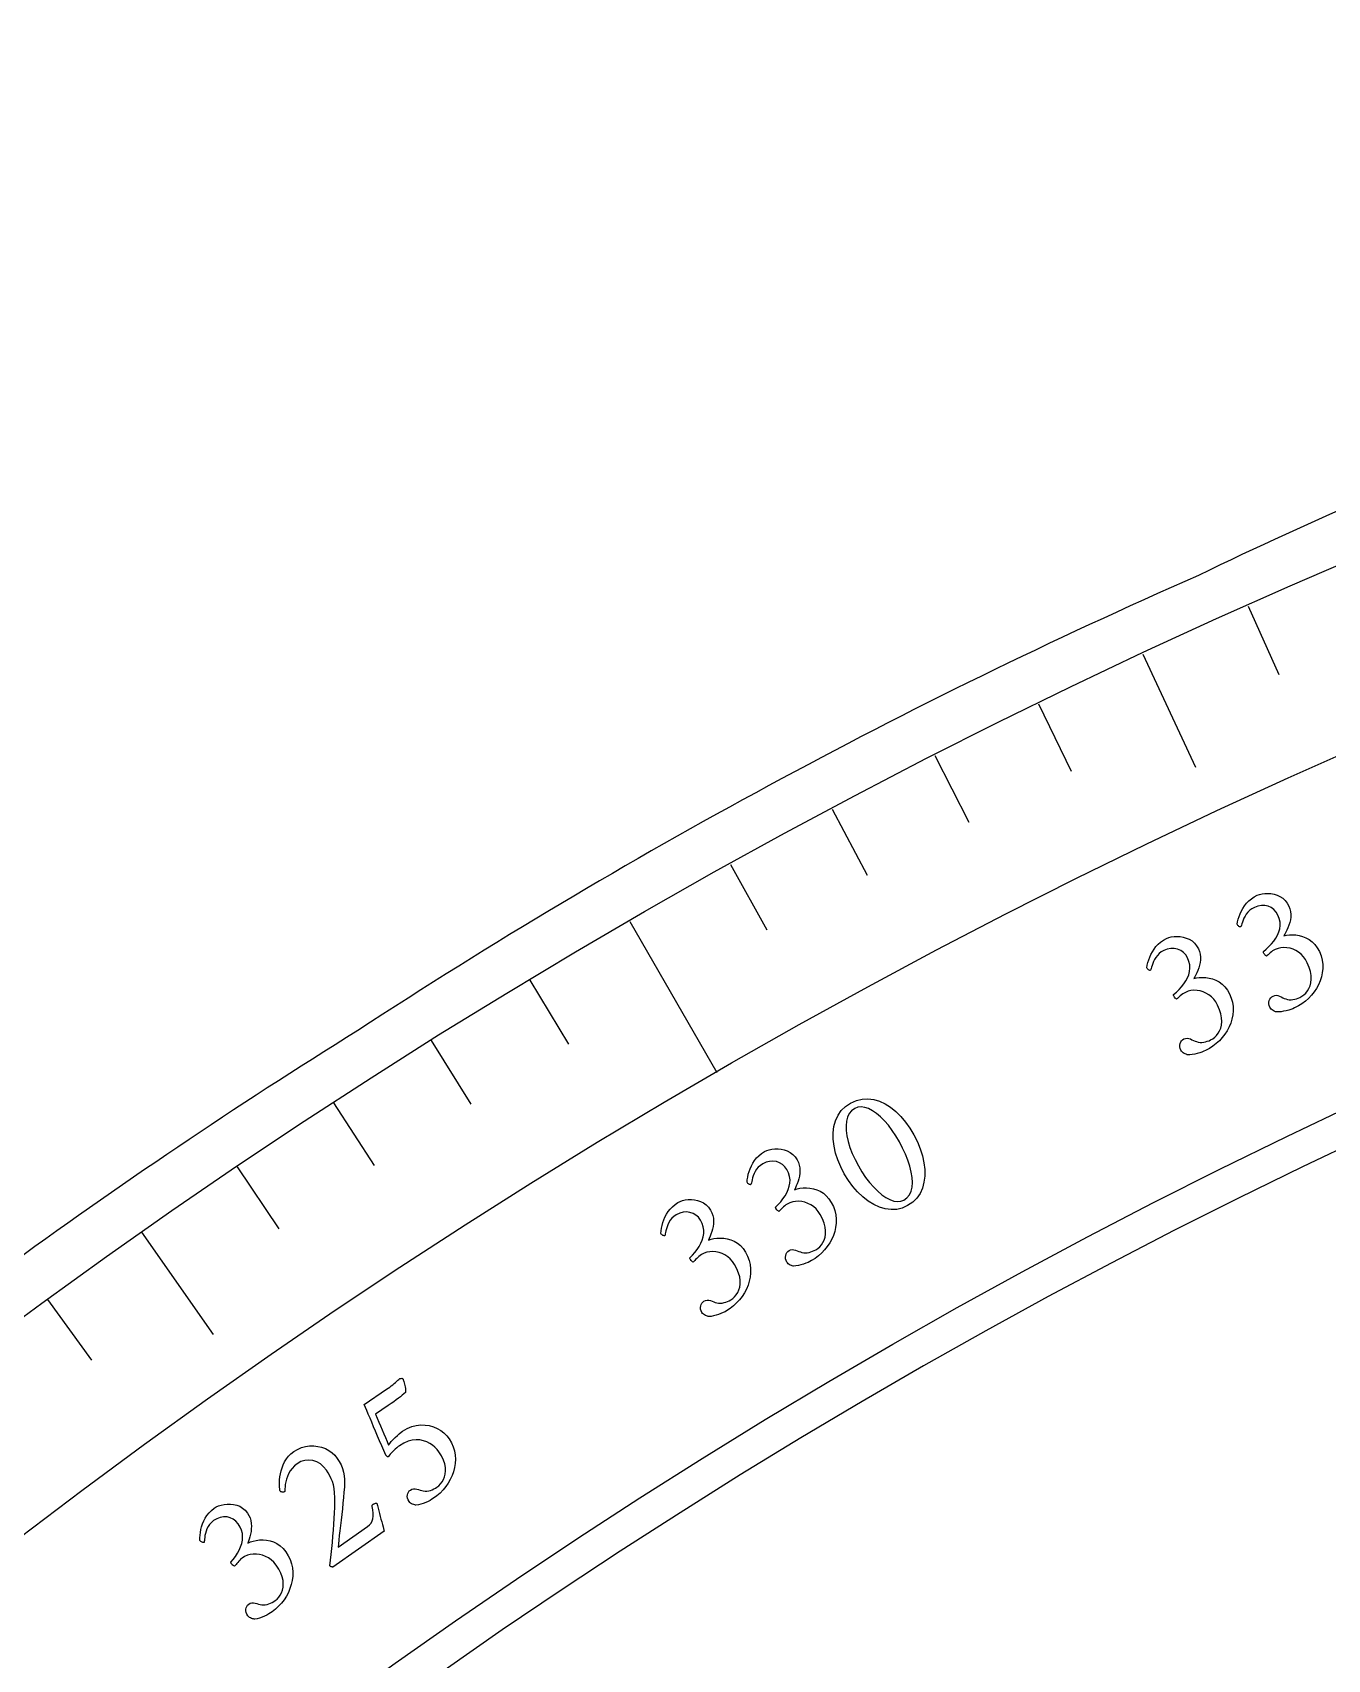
# Model space of a CAD drawing. Header units: millimetres. Extents: x -78 to 78, y -78 to 97.
# Drawn here: x -45.79 to -30.64, y 58.57 to 77.6 of the extents above; entities that cross this region are included whole.
import ezdxf

# ---------------------------------------------------------------- set-up
doc = ezdxf.new("R2010")
doc.units = ezdxf.units.MM
for name, color, linetype in [('CUT_INNER', 6, 'Continuous'), ('CUT_OUTER', 1, 'Continuous'), ('ENGRAVE', 7, 'Continuous'), ('ENGRAVE_FINE', 8, 'Continuous'), ('TEXT', 5, 'Continuous')]:
    doc.layers.add(name, color=color, linetype=linetype)

msp = doc.modelspace()

# ---------------------------------------------------------------- linework, layer by layer
at = {"layer": 'CUT_INNER'}
msp.add_arc((0.0001, -0.0002), 71.3699, 92.272579, 352.617363, dxfattribs=at)
at = {"layer": 'CUT_OUTER'}
for centre, radius, start, end in [((-9.0358, 23.5986), 52.9613, 106.14073, 115.87048), ((-4.9466, 9.2427), 67.7121, 113.682887, 123.157889), ((-5.6789, 7.5871), 68.7144, 121.891587, 130.255719)]:
    msp.add_arc(centre, radius, start, end, dxfattribs=at)
at = {"layer": 'ENGRAVE'}
for points in [[(-32.7961, 70.3315), (-32.1797, 69.0095)], [(-38.8011, 67.2055), (-37.7801, 65.437)], [(-44.5108, 63.568), (-43.6742, 62.3732)]]:
    msp.add_lwpolyline(points, dxfattribs=at)
for radius in [77.6022, 75.5602, 71.7678]:
    msp.add_circle((0, 0), radius, dxfattribs=at)
at = {"layer": 'ENGRAVE_FINE'}
for points in [[(-31.5637, 70.8931), (-31.2077, 70.0936)], [(-34.0186, 69.7484), (-33.6349, 68.9618)], [(-35.2307, 69.1441), (-34.8333, 68.3643)], [(-36.432, 68.5187), (-36.0212, 67.746)], [(-37.6223, 67.8724), (-37.198, 67.107)], [(-39.9681, 66.5181), (-39.5173, 65.7679)], [(-41.1229, 65.8104), (-40.6591, 65.0682)], [(-42.2652, 65.0827), (-41.7885, 64.3487)], [(-43.3946, 64.3351), (-42.9052, 63.6096)], [(-45.6134, 62.7815), (-45.099, 62.0735)]]:
    msp.add_lwpolyline(points, dxfattribs=at)
at = {"layer": 'TEXT'}
for points in [[(-31.4586, 67.5103), (-31.4321, 67.5205), (-31.4027, 67.5277), (-31.3704, 67.5318), (-31.3351, 67.5329), (-31.2987, 67.5303), (-31.2629, 67.5234), (-31.2276, 67.5122), (-31.193, 67.4966), (-31.1607, 67.476), (-31.1323, 67.4501), (-31.1081, 67.4186), (-31.0878, 67.3817), (-31.0758, 67.3508), (-31.0683, 67.3192), (-31.0653, 67.2872), (-31.0666, 67.2546), (-31.0713, 67.2222), (-31.0783, 67.1909), (-31.0876, 67.1606), (-31.0992, 67.1313), (-31.1118, 67.1039), (-31.1241, 67.0789), (-31.1363, 67.0564), (-31.1483, 67.0364), (-31.1172, 67.0438), (-31.0835, 67.0478), (-31.047, 67.0487), (-31.0078, 67.0462), (-30.9676, 67.0398), (-30.9282, 67.0286), (-30.8894, 67.0128), (-30.8514, 66.9922), (-30.8158, 66.9663), (-30.784, 66.9341), (-30.7563, 66.8958), (-30.7324, 66.8513), (-30.7129, 66.8017), (-30.6997, 66.752), (-30.6929, 66.7022), (-30.6925, 66.6523), (-30.6977, 66.6031), (-30.7077, 66.5553), (-30.7224, 66.5088), (-30.742, 66.4637), (-30.7658, 66.4205), (-30.7931, 66.3796), (-30.8241, 66.3411), (-30.8587, 66.305), (-30.8961, 66.2717), (-30.9358, 66.2419), (-30.9777, 66.2156), (-31.0217, 66.1927), (-31.0419, 66.1841), (-31.065, 66.1757), (-31.0911, 66.1676), (-31.1201, 66.1598), (-31.1503, 66.1532), (-31.18, 66.1488), (-31.209, 66.1466), (-31.2375, 66.1467), (-31.2438, 66.1485), (-31.2519, 66.1519), (-31.2621, 66.1568), (-31.2741, 66.1631), (-31.2861, 66.1709), (-31.2963, 66.1798), (-31.3047, 66.1898), (-31.3112, 66.2011), (-31.319, 66.2215), (-31.3228, 66.2415), (-31.3226, 66.2609), (-31.3184, 66.2798), (-31.3109, 66.297), (-31.3011, 66.3114), (-31.289, 66.323), (-31.2744, 66.3319), (-31.2549, 66.3387), (-31.2356, 66.3408), (-31.2167, 66.338), (-31.198, 66.3305), (-31.1796, 66.321), (-31.1615, 66.3124), (-31.1437, 66.3047), (-31.1262, 66.2979), (-31.1058, 66.2919), (-31.085, 66.2886), (-31.0638, 66.2881), (-31.0423, 66.2903), (-31.0209, 66.2945), (-31.0004, 66.3), (-30.9805, 66.3068), (-30.9615, 66.3148), (-30.9366, 66.3286), (-30.9134, 66.346), (-30.8916, 66.367), (-30.8714, 66.3917), (-30.8541, 66.42), (-30.8411, 66.4521), (-30.8323, 66.4879), (-30.8278, 66.5274), (-30.8289, 66.5705), (-30.837, 66.6172), (-30.8521, 66.6673), (-30.8742, 66.721), (-30.8942, 66.7584), (-30.9176, 66.7914), (-30.9444, 66.8199), (-30.9745, 66.8441), (-31.007, 66.8638), (-31.0406, 66.8793), (-31.0754, 66.8904), (-31.1113, 66.8972), (-31.1473, 66.8994), (-31.1821, 66.8968), (-31.2157, 66.8892), (-31.248, 66.8768), (-31.2637, 66.8688), (-31.2788, 66.8594), (-31.2936, 66.8487), (-31.3079, 66.8368), (-31.3212, 66.825), (-31.3329, 66.8148), (-31.3432, 66.8062), (-31.3519, 66.7992), (-31.361, 66.8051), (-31.369, 66.8123), (-31.3758, 66.821), (-31.3814, 66.8312), (-31.3842, 66.8377), (-31.386, 66.8435), (-31.3869, 66.8485), (-31.3868, 66.8528), (-31.3532, 66.8807), (-31.3218, 66.9104), (-31.2923, 66.9418), (-31.2648, 66.9749), (-31.2406, 67.0095), (-31.2209, 67.045), (-31.2058, 67.0816), (-31.1952, 67.1192), (-31.1904, 67.1578), (-31.1924, 67.1972), (-31.2013, 67.2375), (-31.2171, 67.2786), (-31.2377, 67.314), (-31.2634, 67.3431), (-31.2945, 67.3658), (-31.3308, 67.3822), (-31.3701, 67.3912), (-31.4102, 67.3921), (-31.4511, 67.3848), (-31.4927, 67.3693), (-31.5219, 67.3534), (-31.5473, 67.335), (-31.5691, 67.3139), (-31.5872, 67.2901), (-31.6022, 67.2654), (-31.6147, 67.2416), (-31.6247, 67.2187), (-31.6322, 67.1966), (-31.638, 67.1769), (-31.6431, 67.161), (-31.6474, 67.149), (-31.6509, 67.1408), (-31.6553, 67.1398), (-31.6605, 67.1405), (-31.6665, 67.1429), (-31.6734, 67.1471), (-31.6801, 67.1523), (-31.6859, 67.1581), (-31.6906, 67.1643), (-31.6944, 67.1709), (-31.689, 67.201), (-31.6813, 67.2317), (-31.6713, 67.263), (-31.6589, 67.2949), (-31.6441, 67.3268), (-31.6266, 67.3577), (-31.6063, 67.3879), (-31.5834, 67.4172), (-31.5574, 67.4446), (-31.5279, 67.4693), (-31.495, 67.4912), (-31.4586, 67.5103)], [(-32.5204, 67.0054), (-32.4941, 67.0159), (-32.4647, 67.0235), (-32.4325, 67.0282), (-32.3972, 67.0299), (-32.3608, 67.0279), (-32.3248, 67.0215), (-32.2894, 67.0108), (-32.2545, 66.9958), (-32.2219, 66.9758), (-32.1932, 66.9502), (-32.1684, 66.9192), (-32.1475, 66.8826), (-32.1351, 66.8518), (-32.1271, 66.8204), (-32.1235, 66.7884), (-32.1244, 66.7558), (-32.1286, 66.7233), (-32.1351, 66.6919), (-32.1439, 66.6615), (-32.155, 66.6321), (-32.1671, 66.6044), (-32.1791, 66.5792), (-32.1909, 66.5565), (-32.2026, 66.5364), (-32.1716, 66.5442), (-32.1379, 66.5488), (-32.1015, 66.5502), (-32.0623, 66.5484), (-32.022, 66.5426), (-31.9824, 66.5321), (-31.9434, 66.5168), (-31.9051, 66.4969), (-31.869, 66.4715), (-31.8368, 66.4398), (-31.8084, 66.402), (-31.7839, 66.3578), (-31.7635, 66.3086), (-31.7496, 66.2591), (-31.742, 66.2094), (-31.7408, 66.1596), (-31.7452, 66.1103), (-31.7544, 66.0623), (-31.7685, 66.0156), (-31.7873, 65.9702), (-31.8104, 65.9266), (-31.8371, 65.8853), (-31.8675, 65.8463), (-31.9015, 65.8096), (-31.9384, 65.7758), (-31.9776, 65.7454), (-32.019, 65.7184), (-32.0627, 65.6948), (-32.0827, 65.6858), (-32.1057, 65.6771), (-32.1317, 65.6686), (-32.1606, 65.6603), (-32.1907, 65.6532), (-32.2203, 65.6483), (-32.2493, 65.6457), (-32.2777, 65.6453), (-32.284, 65.6471), (-32.2923, 65.6503), (-32.3025, 65.655), (-32.3146, 65.6612), (-32.3268, 65.6688), (-32.3371, 65.6775), (-32.3456, 65.6874), (-32.3523, 65.6986), (-32.3604, 65.7189), (-32.3645, 65.7388), (-32.3646, 65.7582), (-32.3607, 65.7771), (-32.3536, 65.7945), (-32.344, 65.8091), (-32.332, 65.8209), (-32.3176, 65.8299), (-32.2981, 65.8371), (-32.2789, 65.8395), (-32.2599, 65.837), (-32.2411, 65.8297), (-32.2226, 65.8205), (-32.2044, 65.8122), (-32.1865, 65.8048), (-32.1689, 65.7983), (-32.1484, 65.7926), (-32.1275, 65.7897), (-32.1063, 65.7895), (-32.0848, 65.792), (-32.0635, 65.7965), (-32.0431, 65.8024), (-32.0233, 65.8095), (-32.0044, 65.8178), (-31.9798, 65.832), (-31.9568, 65.8497), (-31.9354, 65.8711), (-31.9156, 65.8961), (-31.8988, 65.9247), (-31.8862, 65.957), (-31.878, 65.9929), (-31.8741, 66.0325), (-31.8759, 66.0756), (-31.8847, 66.1221), (-31.9006, 66.172), (-31.9236, 66.2254), (-31.9442, 66.2624), (-31.9681, 66.295), (-31.9953, 66.3232), (-32.0258, 66.3468), (-32.0586, 66.366), (-32.0924, 66.381), (-32.1274, 66.3915), (-32.1635, 66.3978), (-32.1995, 66.3994), (-32.2342, 66.3962), (-32.2676, 66.3881), (-32.2998, 66.3752), (-32.3153, 66.3669), (-32.3303, 66.3573), (-32.3449, 66.3464), (-32.359, 66.3342), (-32.3721, 66.3222), (-32.3837, 66.3119), (-32.3938, 66.3031), (-32.4025, 66.296), (-32.4116, 66.3017), (-32.4197, 66.3088), (-32.4267, 66.3174), (-32.4325, 66.3275), (-32.4354, 66.334), (-32.4372, 66.3397), (-32.4382, 66.3447), (-32.4381, 66.349), (-32.4051, 66.3775), (-32.374, 66.4076), (-32.3451, 66.4395), (-32.3181, 66.473), (-32.2945, 66.508), (-32.2754, 66.5438), (-32.2608, 66.5807), (-32.2508, 66.6184), (-32.2466, 66.6571), (-32.2492, 66.6965), (-32.2588, 66.7366), (-32.2752, 66.7775), (-32.2963, 66.8126), (-32.3226, 66.8412), (-32.354, 66.8634), (-32.3905, 66.8792), (-32.43, 66.8877), (-32.4701, 66.8879), (-32.5109, 66.8799), (-32.5522, 66.8637), (-32.5811, 66.8475), (-32.6063, 66.8286), (-32.6277, 66.8071), (-32.6454, 66.7831), (-32.66, 66.7582), (-32.6722, 66.7342), (-32.6818, 66.7111), (-32.6889, 66.6889), (-32.6945, 66.6691), (-32.6993, 66.6532), (-32.7034, 66.641), (-32.7068, 66.6328), (-32.7112, 66.6317), (-32.7164, 66.6323), (-32.7225, 66.6347), (-32.7294, 66.6387), (-32.7362, 66.6439), (-32.742, 66.6495), (-32.7469, 66.6556), (-32.7507, 66.6623), (-32.7458, 66.6924), (-32.7386, 66.7232), (-32.7291, 66.7547), (-32.7173, 66.7868), (-32.7029, 66.8189), (-32.6859, 66.8501), (-32.6661, 66.8806), (-32.6436, 66.9102), (-32.6181, 66.9381), (-32.589, 66.9632), (-32.5564, 66.9857), (-32.5204, 67.0054)], [(-36.2162, 65.0796), (-36.1493, 65.1101), (-36.0819, 65.1274), (-36.014, 65.1314), (-35.9457, 65.1223), (-35.878, 65.1016), (-35.8123, 65.071), (-35.7483, 65.0304), (-35.6862, 64.98), (-35.6272, 64.9214), (-35.5723, 64.8562), (-35.5215, 64.7846), (-35.4749, 64.7066), (-35.4342, 64.6252), (-35.4012, 64.5439), (-35.376, 64.4624), (-35.3585, 64.381), (-35.3493, 64.3014), (-35.3492, 64.2256), (-35.3579, 64.1535), (-35.3757, 64.0851), (-35.4032, 64.0225), (-35.4412, 63.9676), (-35.4898, 63.9203), (-35.549, 63.8806), (-35.6123, 63.8521), (-35.6771, 63.8363), (-35.7434, 63.8332), (-35.8113, 63.8428), (-35.8792, 63.8634), (-35.9455, 63.8937), (-36.0104, 63.9336), (-36.0736, 63.983), (-36.134, 64.0406), (-36.1902, 64.1048), (-36.2422, 64.1756), (-36.2899, 64.253), (-36.3316, 64.3338), (-36.3656, 64.4148), (-36.3917, 64.4959), (-36.4099, 64.5773), (-36.4196, 64.6569), (-36.4199, 64.7329), (-36.4107, 64.8052), (-36.3922, 64.8738), (-36.3637, 64.9368), (-36.3249, 64.9921), (-36.2757, 65.0397), (-36.2162, 65.0796)], [(-36.1684, 65.0164), (-36.204, 64.9906), (-36.2319, 64.9575), (-36.2521, 64.917), (-36.2644, 64.8691), (-36.2695, 64.8154), (-36.2679, 64.7575), (-36.2596, 64.6953), (-36.2447, 64.6289), (-36.2236, 64.5598), (-36.1967, 64.4895), (-36.1641, 64.418), (-36.1259, 64.3454), (-36.0842, 64.2757), (-36.0404, 64.211), (-35.9945, 64.1515), (-35.9464, 64.0971), (-35.8977, 64.049), (-35.8496, 64.0085), (-35.8023, 63.9756), (-35.7556, 63.9502), (-35.7108, 63.9337), (-35.6691, 63.9273), (-35.6304, 63.9311), (-35.5947, 63.945), (-35.5574, 63.9719), (-35.5287, 64.0061), (-35.5087, 64.0476), (-35.4974, 64.0964), (-35.4938, 64.151), (-35.4971, 64.21), (-35.5073, 64.2732), (-35.5243, 64.3408), (-35.5471, 64.4108), (-35.5749, 64.4816), (-35.6076, 64.5531), (-35.6451, 64.6254), (-35.6865, 64.696), (-35.7296, 64.7609), (-35.7744, 64.8201), (-35.8209, 64.8735), (-35.8681, 64.9202), (-35.9148, 64.9593), (-35.9612, 64.9908), (-36.0072, 65.0147), (-36.0517, 65.0299), (-36.0933, 65.0353), (-36.1322, 65.0307), (-36.1684, 65.0164)], [(-37.2229, 64.5116), (-37.1973, 64.5241), (-37.1686, 64.5338), (-37.1368, 64.5407), (-37.1018, 64.5449), (-37.0652, 64.5455), (-37.0289, 64.5417), (-36.9929, 64.5336), (-36.957, 64.5211), (-36.923, 64.5034), (-36.8925, 64.48), (-36.8656, 64.4508), (-36.8422, 64.4159), (-36.8276, 64.386), (-36.8174, 64.3553), (-36.8115, 64.3236), (-36.81, 64.291), (-36.8119, 64.2583), (-36.8161, 64.2265), (-36.8227, 64.1955), (-36.8317, 64.1654), (-36.8419, 64.1369), (-36.852, 64.111), (-36.8622, 64.0875), (-36.8723, 64.0666), (-36.8421, 64.0766), (-36.8088, 64.0836), (-36.7725, 64.0876), (-36.7333, 64.0886), (-36.6927, 64.0857), (-36.6524, 64.078), (-36.6124, 64.0656), (-36.5728, 64.0484), (-36.535, 64.0257), (-36.5006, 63.9964), (-36.4696, 63.9606), (-36.442, 63.9184), (-36.4181, 63.8707), (-36.4007, 63.8223), (-36.3896, 63.7733), (-36.3848, 63.7237), (-36.3857, 63.6742), (-36.3915, 63.6257), (-36.4022, 63.5781), (-36.4177, 63.5315), (-36.4376, 63.4863), (-36.4613, 63.4432), (-36.4888, 63.4022), (-36.5201, 63.3632), (-36.5545, 63.3268), (-36.5914, 63.2936), (-36.6309, 63.2638), (-36.6728, 63.2371), (-36.6921, 63.2268), (-36.7144, 63.2164), (-36.7396, 63.2061), (-36.7679, 63.1957), (-36.7974, 63.1865), (-36.8266, 63.1795), (-36.8553, 63.1748), (-36.8837, 63.1724), (-36.8901, 63.1737), (-36.8985, 63.1764), (-36.909, 63.1804), (-36.9216, 63.1857), (-36.9343, 63.1923), (-36.9452, 63.2003), (-36.9544, 63.2096), (-36.9619, 63.2202), (-36.9714, 63.2399), (-36.9769, 63.2594), (-36.9784, 63.2788), (-36.9759, 63.298), (-36.97, 63.3158), (-36.9614, 63.331), (-36.9503, 63.3436), (-36.9366, 63.3537), (-36.9177, 63.3623), (-36.8987, 63.366), (-36.8796, 63.3649), (-36.8604, 63.359), (-36.8412, 63.3511), (-36.8225, 63.3441), (-36.8041, 63.338), (-36.786, 63.3328), (-36.7651, 63.3286), (-36.7441, 63.3272), (-36.723, 63.3285), (-36.7017, 63.3325), (-36.6808, 63.3386), (-36.6608, 63.3458), (-36.6416, 63.3543), (-36.6234, 63.364), (-36.5998, 63.3799), (-36.5782, 63.3992), (-36.5584, 63.4221), (-36.5404, 63.4484), (-36.5256, 63.4781), (-36.5154, 63.5112), (-36.5098, 63.5476), (-36.5087, 63.5874), (-36.5136, 63.6303), (-36.5257, 63.6761), (-36.5451, 63.7247), (-36.5719, 63.7763), (-36.5951, 63.8118), (-36.6212, 63.8426), (-36.6504, 63.8687), (-36.6825, 63.8901), (-36.7165, 63.907), (-36.7514, 63.9194), (-36.787, 63.9275), (-36.8234, 63.9311), (-36.8595, 63.9302), (-36.8939, 63.9245), (-36.9266, 63.9141), (-36.9578, 63.8989), (-36.9727, 63.8895), (-36.987, 63.8788), (-37.0008, 63.8669), (-37.0139, 63.8538), (-37.0261, 63.8409), (-37.037, 63.8297), (-37.0465, 63.8203), (-37.0546, 63.8126), (-37.0641, 63.8176), (-37.0727, 63.8241), (-37.0802, 63.8322), (-37.0868, 63.8418), (-37.0901, 63.8481), (-37.0924, 63.8537), (-37.0937, 63.8586), (-37.0939, 63.8629), (-37.063, 63.8936), (-37.0342, 63.9259), (-37.0076, 63.9597), (-36.9831, 63.9952), (-36.962, 64.0317), (-36.9455, 64.0688), (-36.9336, 64.1066), (-36.9263, 64.145), (-36.9249, 64.1838), (-36.9303, 64.2229), (-36.9427, 64.2623), (-36.9621, 64.3019), (-36.9856, 64.3353), (-37.0138, 64.3621), (-37.0467, 64.382), (-37.0843, 64.3951), (-37.1243, 64.4007), (-37.1643, 64.3981), (-37.2044, 64.3872), (-37.2445, 64.3681), (-37.2721, 64.3498), (-37.2959, 64.3292), (-37.3158, 64.3063), (-37.3317, 64.281), (-37.3445, 64.2551), (-37.3549, 64.2303), (-37.3628, 64.2066), (-37.3684, 64.184), (-37.3725, 64.1638), (-37.3762, 64.1476), (-37.3794, 64.1352), (-37.3822, 64.1267), (-37.3865, 64.1253), (-37.3917, 64.1256), (-37.3979, 64.1275), (-37.4051, 64.131), (-37.4123, 64.1357), (-37.4185, 64.1409), (-37.4238, 64.1467), (-37.4281, 64.153), (-37.4253, 64.1834), (-37.4203, 64.2146), (-37.4131, 64.2467), (-37.4036, 64.2796), (-37.3916, 64.3126), (-37.3768, 64.345), (-37.3593, 64.3768), (-37.339, 64.4079), (-37.3155, 64.4376), (-37.2883, 64.4647), (-37.2574, 64.4894), (-37.2229, 64.5116)], [(-38.2365, 63.916), (-38.2112, 63.9289), (-38.1827, 63.939), (-38.1509, 63.9465), (-38.116, 63.9512), (-38.0795, 63.9524), (-38.0431, 63.9492), (-38.0069, 63.9416), (-37.9709, 63.9296), (-37.9366, 63.9126), (-37.9058, 63.8896), (-37.8784, 63.8609), (-37.8544, 63.8263), (-37.8393, 63.7967), (-37.8286, 63.7661), (-37.8223, 63.7345), (-37.8203, 63.7019), (-37.8216, 63.6692), (-37.8254, 63.6374), (-37.8315, 63.6063), (-37.84, 63.576), (-37.8497, 63.5474), (-37.8594, 63.5213), (-37.8692, 63.4977), (-37.8791, 63.4765), (-37.8489, 63.4871), (-37.8158, 63.4946), (-37.7796, 63.4992), (-37.7403, 63.5007), (-37.6997, 63.4985), (-37.6593, 63.4915), (-37.6192, 63.4797), (-37.5793, 63.4632), (-37.5411, 63.441), (-37.5062, 63.4123), (-37.4747, 63.377), (-37.4464, 63.3352), (-37.4218, 63.2879), (-37.4036, 63.2398), (-37.3917, 63.191), (-37.3862, 63.1414), (-37.3863, 63.0919), (-37.3913, 63.0433), (-37.4012, 62.9956), (-37.416, 62.9487), (-37.4352, 62.9033), (-37.4582, 62.8598), (-37.4851, 62.8183), (-37.5157, 62.7788), (-37.5496, 62.7419), (-37.586, 62.7082), (-37.6249, 62.6776), (-37.6664, 62.6503), (-37.6856, 62.6397), (-37.7077, 62.629), (-37.7328, 62.6183), (-37.7609, 62.6075), (-37.7903, 62.5978), (-37.8193, 62.5903), (-37.848, 62.5852), (-37.8763, 62.5823), (-37.8827, 62.5835), (-37.8912, 62.5861), (-37.9018, 62.5899), (-37.9144, 62.595), (-37.9272, 62.6014), (-37.9382, 62.6092), (-37.9476, 62.6184), (-37.9552, 62.6289), (-37.9651, 62.6484), (-37.9709, 62.6678), (-37.9727, 62.6872), (-37.9704, 62.7064), (-37.9648, 62.7243), (-37.9565, 62.7397), (-37.9456, 62.7525), (-37.932, 62.7628), (-37.9133, 62.7716), (-37.8944, 62.7756), (-37.8752, 62.7748), (-37.8559, 62.7692), (-37.8366, 62.7617), (-37.8178, 62.755), (-37.7993, 62.7491), (-37.7812, 62.7442), (-37.7602, 62.7404), (-37.7392, 62.7393), (-37.7181, 62.7409), (-37.6969, 62.7453), (-37.6761, 62.7517), (-37.6562, 62.7592), (-37.6371, 62.768), (-37.619, 62.778), (-37.5957, 62.7943), (-37.5744, 62.8139), (-37.5549, 62.8371), (-37.5374, 62.8637), (-37.5231, 62.8937), (-37.5134, 62.9269), (-37.5083, 62.9634), (-37.5079, 63.0032), (-37.5134, 63.046), (-37.5263, 63.0916), (-37.5465, 63.1399), (-37.574, 63.191), (-37.5978, 63.2262), (-37.6244, 63.2566), (-37.654, 63.2822), (-37.6865, 63.3031), (-37.7207, 63.3194), (-37.7558, 63.3313), (-37.7915, 63.3388), (-37.828, 63.3419), (-37.864, 63.3404), (-37.8983, 63.3341), (-37.9309, 63.3232), (-37.9619, 63.3075), (-37.9766, 63.2979), (-37.9907, 63.287), (-38.0043, 63.2749), (-38.0173, 63.2616), (-38.0293, 63.2484), (-38.0399, 63.2371), (-38.0493, 63.2275), (-38.0573, 63.2197), (-38.0669, 63.2245), (-38.0755, 63.231), (-38.0832, 63.2389), (-38.0899, 63.2484), (-38.0933, 63.2546), (-38.0957, 63.2602), (-38.0971, 63.2651), (-38.0974, 63.2694), (-38.0669, 63.3006), (-38.0387, 63.3333), (-38.0126, 63.3676), (-37.9886, 63.4034), (-37.9681, 63.4402), (-37.9522, 63.4776), (-37.9409, 63.5156), (-37.9343, 63.5541), (-37.9334, 63.593), (-37.9395, 63.632), (-37.9525, 63.6711), (-37.9725, 63.7104), (-37.9965, 63.7435), (-38.0252, 63.7698), (-38.0584, 63.7892), (-38.0962, 63.8017), (-38.1363, 63.8067), (-38.1762, 63.8034), (-38.2161, 63.7919), (-38.2559, 63.7722), (-38.2833, 63.7535), (-38.3067, 63.7325), (-38.3262, 63.7092), (-38.3417, 63.6837), (-38.3541, 63.6576), (-38.3641, 63.6327), (-38.3717, 63.6088), (-38.3769, 63.5861), (-38.3807, 63.5659), (-38.3841, 63.5496), (-38.3871, 63.5372), (-38.3898, 63.5286), (-38.394, 63.5272), (-38.3993, 63.5273), (-38.4055, 63.5292), (-38.4128, 63.5326), (-38.42, 63.5371), (-38.4263, 63.5422), (-38.4317, 63.5479), (-38.4361, 63.5542), (-38.4338, 63.5846), (-38.4293, 63.6159), (-38.4226, 63.6481), (-38.4136, 63.6812), (-38.4021, 63.7143), (-38.3879, 63.747), (-38.3708, 63.779), (-38.351, 63.8105), (-38.328, 63.8405), (-38.3012, 63.8681), (-38.2707, 63.8933), (-38.2365, 63.916)], [(-41.457, 61.242), (-41.4042, 61.2733), (-41.3515, 61.2961), (-41.2988, 61.3102), (-41.2461, 61.3158), (-41.1945, 61.3141), (-41.1451, 61.3065), (-41.0979, 61.2929), (-41.0528, 61.2735), (-41.0111, 61.2491), (-40.9741, 61.2208), (-40.9417, 61.1886), (-40.9139, 61.1525), (-40.8868, 61.1066), (-40.8659, 61.0596), (-40.8513, 61.0115), (-40.8431, 60.9624), (-40.8404, 60.9129), (-40.8427, 60.8641), (-40.8499, 60.8159), (-40.8621, 60.7683), (-40.8787, 60.7219), (-40.8993, 60.6772), (-40.9238, 60.6343), (-40.9522, 60.5931), (-40.984, 60.5543), (-41.0184, 60.5187), (-41.0556, 60.486), (-41.0955, 60.4565), (-41.114, 60.4448), (-41.1355, 60.4329), (-41.16, 60.4207), (-41.1874, 60.4084), (-41.2162, 60.3971), (-41.2448, 60.3881), (-41.2731, 60.3813), (-41.3012, 60.3769), (-41.3077, 60.3777), (-41.3164, 60.3798), (-41.3271, 60.383), (-41.34, 60.3874), (-41.3531, 60.3931), (-41.3646, 60.4003), (-41.3745, 60.4089), (-41.3827, 60.419), (-41.3936, 60.4379), (-41.4005, 60.457), (-41.4033, 60.4762), (-41.4021, 60.4955), (-41.3975, 60.5137), (-41.3901, 60.5295), (-41.38, 60.5429), (-41.367, 60.5539), (-41.3488, 60.5638), (-41.3301, 60.5689), (-41.3109, 60.5691), (-41.2913, 60.5646), (-41.2717, 60.5581), (-41.2525, 60.5525), (-41.2337, 60.5477), (-41.2153, 60.5438), (-41.1942, 60.5411), (-41.1731, 60.5412), (-41.1521, 60.544), (-41.1312, 60.5496), (-41.1108, 60.5571), (-41.0913, 60.5658), (-41.0728, 60.5756), (-41.0553, 60.5866), (-41.0329, 60.6041), (-41.0127, 60.6249), (-40.9946, 60.6491), (-40.9785, 60.6767), (-40.9659, 60.7074), (-40.9581, 60.7411), (-40.9551, 60.7778), (-40.9569, 60.8176), (-40.9648, 60.86), (-40.9802, 60.9048), (-41.003, 60.9519), (-41.0334, 61.0015), (-41.0542, 61.0286), (-41.0789, 61.054), (-41.1075, 61.0775), (-41.14, 61.0993), (-41.1758, 61.1176), (-41.2143, 61.1308), (-41.2554, 61.1389), (-41.2993, 61.1418), (-41.3453, 61.1378), (-41.3929, 61.1249), (-41.4422, 61.1031), (-41.4931, 61.0725), (-41.5084, 61.0613), (-41.5256, 61.0474), (-41.5446, 61.0307), (-41.5654, 61.0114), (-41.5853, 60.9917), (-41.6015, 60.9739), (-41.6141, 60.9581), (-41.6231, 60.9443), (-41.6261, 60.943), (-41.6297, 60.9428), (-41.6338, 60.9437), (-41.6386, 60.9457), (-41.6433, 60.9484), (-41.6476, 60.9517), (-41.6514, 60.9554), (-41.6548, 60.9597), (-41.6787, 61.016), (-41.7025, 61.0724), (-41.7264, 61.1287), (-41.7502, 61.1851), (-41.7736, 61.2405), (-41.7962, 61.294), (-41.818, 61.3456), (-41.8389, 61.3952), (-41.8586, 61.4416), (-41.8766, 61.4834), (-41.893, 61.5205), (-41.9076, 61.553), (-41.6443, 61.7315), (-41.626, 61.7441), (-41.6078, 61.7574), (-41.5896, 61.7713), (-41.5716, 61.7857), (-41.5544, 61.8), (-41.5388, 61.8133), (-41.525, 61.8256), (-41.5128, 61.837), (-41.5029, 61.8465), (-41.4958, 61.8533), (-41.4916, 61.8574), (-41.4902, 61.8588), (-41.484, 61.8591), (-41.4784, 61.8595), (-41.4732, 61.8598), (-41.4685, 61.8602), (-41.4643, 61.86), (-41.4607, 61.8589), (-41.4575, 61.8567), (-41.4548, 61.8536), (-41.4527, 61.8495), (-41.4499, 61.8428), (-41.4465, 61.8334), (-41.4424, 61.8212), (-41.4382, 61.8072), (-41.4342, 61.7922), (-41.4306, 61.7762), (-41.4273, 61.7591), (-41.4247, 61.7418), (-41.4234, 61.725), (-41.4231, 61.7087), (-41.4241, 61.693), (-41.4421, 61.6782), (-41.4619, 61.6623), (-41.4836, 61.6451), (-41.507, 61.6267), (-41.5327, 61.607), (-41.561, 61.5863), (-41.5918, 61.5645), (-41.6252, 61.5416), (-41.7748, 61.4402), (-41.7559, 61.3948), (-41.7366, 61.3491), (-41.7169, 61.3032), (-41.6969, 61.2571), (-41.6771, 61.2113), (-41.6581, 61.1664), (-41.6398, 61.1225), (-41.6224, 61.0795), (-41.6076, 61.0997), (-41.5895, 61.1213), (-41.5683, 61.1443), (-41.5438, 61.1686), (-41.5187, 61.1919), (-41.4959, 61.2119), (-41.4753, 61.2286), (-41.457, 61.242)], [(-41.7587, 60.4012), (-41.7524, 60.3726), (-41.7453, 60.3425), (-41.7374, 60.3107), (-41.7287, 60.2774), (-41.7197, 60.2439), (-41.711, 60.2117), (-41.7025, 60.1808), (-41.6942, 60.1513), (-41.6867, 60.1248), (-41.6806, 60.103), (-41.6757, 60.086), (-41.6721, 60.0737), (-42.2725, 59.6528), (-42.2767, 59.6529), (-42.2814, 59.6535), (-42.2865, 59.6546), (-42.2922, 59.6562), (-42.2976, 59.6581), (-42.3021, 59.6602), (-42.3055, 59.6626), (-42.3079, 59.6651), (-42.3007, 59.7324), (-42.2936, 59.8009), (-42.2866, 59.8706), (-42.2797, 59.9415), (-42.2733, 60.0127), (-42.2674, 60.0829), (-42.2623, 60.1524), (-42.2578, 60.221), (-42.2542, 60.2875), (-42.2518, 60.3504), (-42.2506, 60.4099), (-42.2505, 60.4658), (-42.2526, 60.5211), (-42.2578, 60.5705), (-42.266, 60.6141), (-42.2774, 60.6519), (-42.2915, 60.6864), (-42.308, 60.7203), (-42.3269, 60.7535), (-42.3482, 60.786), (-42.3815, 60.8266), (-42.4193, 60.8588), (-42.4615, 60.8826), (-42.508, 60.8979), (-42.556, 60.904), (-42.6025, 60.8998), (-42.6473, 60.8854), (-42.6906, 60.8608), (-42.7233, 60.8349), (-42.7511, 60.8069), (-42.774, 60.7766), (-42.7919, 60.7442), (-42.8059, 60.7111), (-42.8169, 60.6792), (-42.8249, 60.6483), (-42.83, 60.6185), (-42.833, 60.5913), (-42.8349, 60.5683), (-42.8357, 60.5494), (-42.8354, 60.5346), (-42.8413, 60.5314), (-42.8484, 60.5297), (-42.8567, 60.5293), (-42.866, 60.5303), (-42.8749, 60.532), (-42.8819, 60.5341), (-42.8868, 60.5364), (-42.8897, 60.5389), (-42.8925, 60.551), (-42.8949, 60.5676), (-42.8969, 60.5887), (-42.8985, 60.6142), (-42.8988, 60.643), (-42.8972, 60.6739), (-42.8934, 60.7069), (-42.8876, 60.7421), (-42.8794, 60.7781), (-42.8683, 60.8138), (-42.8544, 60.8491), (-42.8377, 60.884), (-42.8175, 60.9175), (-42.7929, 60.9485), (-42.7641, 60.977), (-42.7309, 61.003), (-42.6875, 61.0294), (-42.6423, 61.0493), (-42.5954, 61.0625), (-42.5467, 61.0691), (-42.4979, 61.0696), (-42.4507, 61.0645), (-42.405, 61.0538), (-42.3609, 61.0376), (-42.3196, 61.0162), (-42.2827, 60.9902), (-42.2502, 60.9595), (-42.2219, 60.9242), (-42.1979, 60.886), (-42.1781, 60.8465), (-42.1624, 60.8057), (-42.1508, 60.7638), (-42.143, 60.721), (-42.1383, 60.6776), (-42.1369, 60.6335), (-42.1388, 60.5889), (-42.1436, 60.5289), (-42.1491, 60.4664), (-42.1555, 60.4016), (-42.1626, 60.3343), (-42.17, 60.2669), (-42.1772, 60.2016), (-42.1844, 60.1383), (-42.1914, 60.0771), (-42.198, 60.0199), (-42.2037, 59.9687), (-42.2087, 59.9236), (-42.2129, 59.8845), (-41.8675, 60.1265), (-41.8442, 60.1458), (-41.8262, 60.1676), (-41.8134, 60.1919), (-41.8057, 60.2186), (-41.8025, 60.2487), (-41.8028, 60.2827), (-41.8068, 60.3207), (-41.8143, 60.3627), (-41.8149, 60.3692), (-41.8131, 60.3755), (-41.8088, 60.3814), (-41.802, 60.3871), (-41.7987, 60.3891), (-41.7942, 60.3912), (-41.7885, 60.3935), (-41.7816, 60.396), (-41.7745, 60.3982), (-41.7684, 60.3998), (-41.7631, 60.4008), (-41.7587, 60.4012)], [(-43.6617, 60.3403), (-43.6376, 60.3553), (-43.61, 60.3679), (-43.5791, 60.378), (-43.5447, 60.3858), (-43.5084, 60.3902), (-43.4719, 60.3902), (-43.4352, 60.3858), (-43.3982, 60.377), (-43.3626, 60.363), (-43.3299, 60.3428), (-43.3001, 60.3165), (-43.2732, 60.2842), (-43.2556, 60.256), (-43.2423, 60.2265), (-43.2332, 60.1956), (-43.2284, 60.1633), (-43.2269, 60.1306), (-43.2278, 60.0985), (-43.2312, 60.067), (-43.237, 60.0361), (-43.2442, 60.0068), (-43.2516, 59.9799), (-43.2593, 59.9555), (-43.2673, 59.9336), (-43.2382, 59.9467), (-43.2058, 59.9571), (-43.1701, 59.9648), (-43.1312, 59.9698), (-43.0905, 59.9711), (-43.0497, 59.9676), (-43.0086, 59.9594), (-42.9674, 59.9464), (-42.9275, 59.9276), (-42.8903, 59.9021), (-42.8557, 59.8697), (-42.8239, 59.8305), (-42.7953, 59.7855), (-42.773, 59.7392), (-42.7569, 59.6916), (-42.7471, 59.6427), (-42.7429, 59.5934), (-42.7436, 59.5445), (-42.7493, 59.4961), (-42.76, 59.4481), (-42.7751, 59.4012), (-42.7943, 59.3559), (-42.8174, 59.3122), (-42.8445, 59.2702), (-42.875, 59.2304), (-42.9083, 59.1937), (-42.9445, 59.1599), (-42.9834, 59.1291), (-43.0016, 59.1168), (-43.0227, 59.1042), (-43.0467, 59.0913), (-43.0738, 59.0781), (-43.1022, 59.0659), (-43.1305, 59.056), (-43.1586, 59.0484), (-43.1865, 59.0431), (-43.1931, 59.0437), (-43.2017, 59.0455), (-43.2126, 59.0483), (-43.2256, 59.0523), (-43.2389, 59.0576), (-43.2506, 59.0644), (-43.2607, 59.0727), (-43.2693, 59.0825), (-43.2808, 59.1011), (-43.2883, 59.12), (-43.2917, 59.1391), (-43.2912, 59.1584), (-43.2871, 59.1768), (-43.2802, 59.1928), (-43.2705, 59.2065), (-43.2578, 59.2179), (-43.2399, 59.2284), (-43.2214, 59.234), (-43.2023, 59.2349), (-43.1825, 59.231), (-43.1627, 59.2251), (-43.1433, 59.2201), (-43.1244, 59.2159), (-43.1059, 59.2126), (-43.0847, 59.2106), (-43.0637, 59.2113), (-43.0428, 59.2148), (-43.022, 59.221), (-43.0019, 59.2292), (-42.9827, 59.2385), (-42.9645, 59.2489), (-42.9473, 59.2604), (-42.9256, 59.2786), (-42.906, 59.3001), (-42.8886, 59.3249), (-42.8735, 59.3529), (-42.8618, 59.384), (-42.8551, 59.4179), (-42.8532, 59.4547), (-42.8563, 59.4944), (-42.8655, 59.5366), (-42.8823, 59.5808), (-42.9066, 59.6272), (-42.9385, 59.6758), (-42.9652, 59.7087), (-42.9944, 59.7367), (-43.0261, 59.7596), (-43.0603, 59.7776), (-43.0959, 59.7909), (-43.1318, 59.7997), (-43.1681, 59.804), (-43.2047, 59.8039), (-43.2404, 59.7993), (-43.274, 59.7901), (-43.3056, 59.7763), (-43.335, 59.758), (-43.3489, 59.7472), (-43.362, 59.7351), (-43.3745, 59.7218), (-43.3862, 59.7074), (-43.397, 59.6933), (-43.4067, 59.6811), (-43.4151, 59.6707), (-43.4224, 59.6622), (-43.4324, 59.6662), (-43.4416, 59.6718), (-43.4499, 59.6791), (-43.4574, 59.688), (-43.4614, 59.6939), (-43.4642, 59.6992), (-43.466, 59.704), (-43.4667, 59.7082), (-43.4391, 59.7419), (-43.4138, 59.777), (-43.3908, 59.8134), (-43.3701, 59.8512), (-43.3528, 59.8897), (-43.3402, 59.9283), (-43.3323, 59.9671), (-43.329, 60.0061), (-43.3316, 60.0449), (-43.341, 60.0832), (-43.3574, 60.121), (-43.3807, 60.1584), (-43.4076, 60.1893), (-43.4384, 60.213), (-43.4732, 60.2294), (-43.5119, 60.2386), (-43.5523, 60.2401), (-43.5918, 60.2333), (-43.6305, 60.2184), (-43.6685, 60.1953), (-43.6941, 60.1743), (-43.7156, 60.1513), (-43.733, 60.1264), (-43.7462, 60.0997), (-43.7563, 60.0726), (-43.7641, 60.0469), (-43.7695, 60.0225), (-43.7727, 59.9994), (-43.7748, 59.9789), (-43.7767, 59.9624), (-43.7787, 59.9497), (-43.7806, 59.941), (-43.7847, 59.9392), (-43.7899, 59.9389), (-43.7963, 59.9401), (-43.8038, 59.9429), (-43.8114, 59.9468), (-43.8182, 59.9514), (-43.824, 59.9566), (-43.8289, 59.9624), (-43.8293, 59.9929), (-43.8276, 60.0245), (-43.8237, 60.0572), (-43.8176, 60.0909), (-43.8091, 60.1249), (-43.7977, 60.1587), (-43.7835, 60.1921), (-43.7665, 60.2252), (-43.7462, 60.2571), (-43.7219, 60.2869), (-43.6938, 60.3146), (-43.6617, 60.3403)]]:
    msp.add_lwpolyline(points, close=True, dxfattribs=at)

doc.saveas('drawing.dxf')
